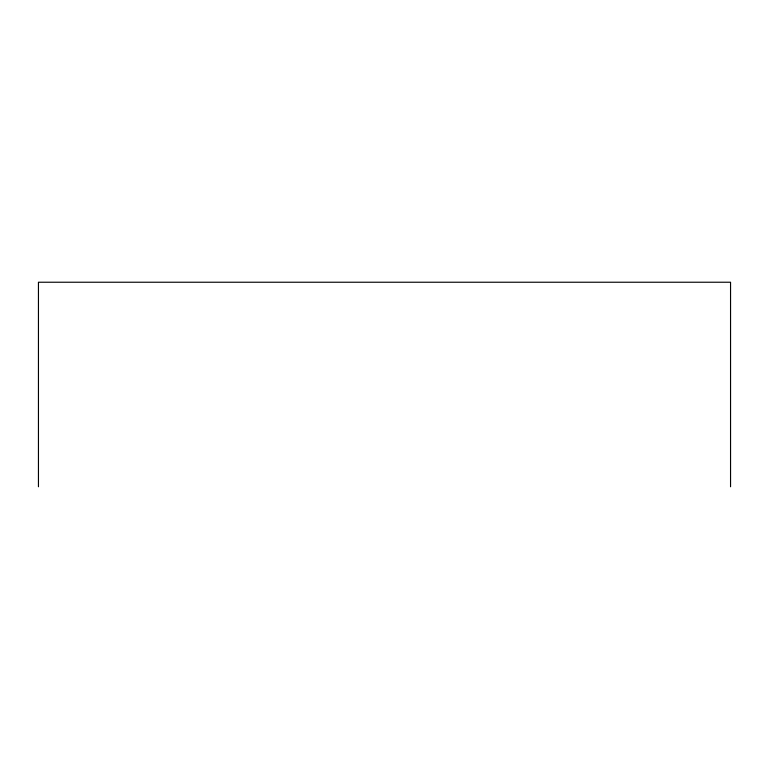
<?xml version="1.0" encoding="UTF-8"?>
<svg xmlns="http://www.w3.org/2000/svg" width="769" height="769" viewBox="0 0 769 769"><rect width="100%" height="100%" fill="white"/><g stroke="black" fill="none" stroke-linecap="round" stroke-linejoin="round"><path stroke-width="1.15" d="M730.55 486.767L730.55 282.233L38.45 282.233L38.45 486.767"/></g></svg>
